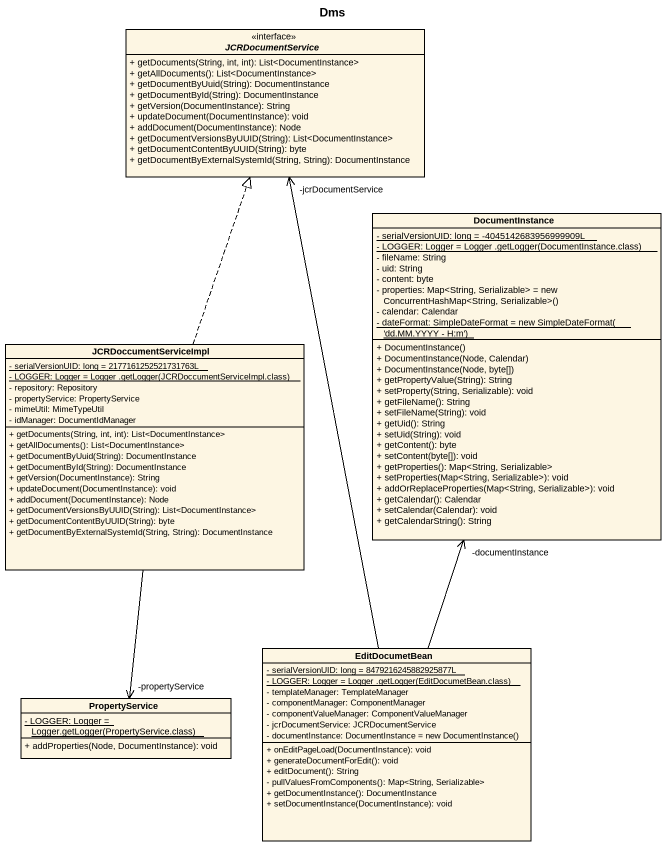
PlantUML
@startuml
title Dms
hide circle
hide empty members
skinparam classAttributeIconSize 0
interface JCRDocumentService <<interface>> {
  + getDocuments(String, int, int): List<DocumentInstance>
  + getAllDocuments(): List<DocumentInstance>
  + getDocumentByUuid(String): DocumentInstance
  + getDocumentById(String): DocumentInstance
  + getVersion(DocumentInstance): String
  + updateDocument(DocumentInstance): void
  + addDocument(DocumentInstance): Node
  + getDocumentVersionsByUUID(String): List<DocumentInstance>
  + getDocumentContentByUUID(String): byte
  + getDocumentByExternalSystemId(String, String): DocumentInstance
}
class DocumentInstance {
  {static} - serialVersionUID: long = -4045142683956999909L
  {static} {field} - LOGGER: Logger = Logger .getLogger(DocumentInstance.class)
  - fileName: String
  - uid: String
  - content: byte
  {field} - properties: Map<String, Serializable> = new ConcurrentHashMap<String, Serializable>()
  - calendar: Calendar
  {static} {field} - dateFormat: SimpleDateFormat = new SimpleDateFormat( 'dd.MM.YYYY - H:m')
  + DocumentInstance()
  + DocumentInstance(Node, Calendar)
  + DocumentInstance(Node, byte[])
  + getPropertyValue(String): String
  + setProperty(String, Serializable): void
  + getFileName(): String
  + setFileName(String): void
  + getUid(): String
  + setUid(String): void
  + getContent(): byte
  + setContent(byte[]): void
  + getProperties(): Map<String, Serializable>
  + setProperties(Map<String, Serializable>): void
  + addOrReplaceProperties(Map<String, Serializable>): void
  + getCalendar(): Calendar
  + setCalendar(Calendar): void
  + getCalendarString(): String
}
class JCRDoccumentServiceImpl {
  {static} - serialVersionUID: long = 2177161252521731763L
  {static} {field} - LOGGER: Logger = Logger .getLogger(JCRDoccumentServiceImpl.class)
  - repository: Repository
  - propertyService: PropertyService
  - mimeUtil: MimeTypeUtil
  - idManager: DocumentIdManager
  + getDocuments(String, int, int): List<DocumentInstance>
  + getAllDocuments(): List<DocumentInstance>
  + getDocumentByUuid(String): DocumentInstance
  + getDocumentById(String): DocumentInstance
  + getVersion(DocumentInstance): String
  + updateDocument(DocumentInstance): void
  + addDocument(DocumentInstance): Node
  + getDocumentVersionsByUUID(String): List<DocumentInstance>
  + getDocumentContentByUUID(String): byte
  + getDocumentByExternalSystemId(String, String): DocumentInstance
}
class EditDocumetBean {
  {static} - serialVersionUID: long = 8479216245882925877L
  {static} {field} - LOGGER: Logger = Logger .getLogger(EditDocumetBean.class)
  - templateManager: TemplateManager
  - componentManager: ComponentManager
  - componentValueManager: ComponentValueManager
  - jcrDocumentService: JCRDocumentService
  {field} - documentInstance: DocumentInstance = new DocumentInstance()
  + onEditPageLoad(DocumentInstance): void
  + generateDocumentForEdit(): void
  + editDocument(): String
  - pullValuesFromComponents(): Map<String, Serializable>
  + getDocumentInstance(): DocumentInstance
  + setDocumentInstance(DocumentInstance): void
}
class PropertyService {
  {static} {field} - LOGGER: Logger = Logger.getLogger(PropertyService.class)
  + addProperties(Node, DocumentInstance): void
}
JCRDoccumentServiceImpl .up.|> JCRDocumentService
JCRDoccumentServiceImpl --> "-propertyService" PropertyService
EditDocumetBean -up-> "-jcrDocumentService" JCRDocumentService
EditDocumetBean -up-> "-documentInstance" DocumentInstance
@enduml
